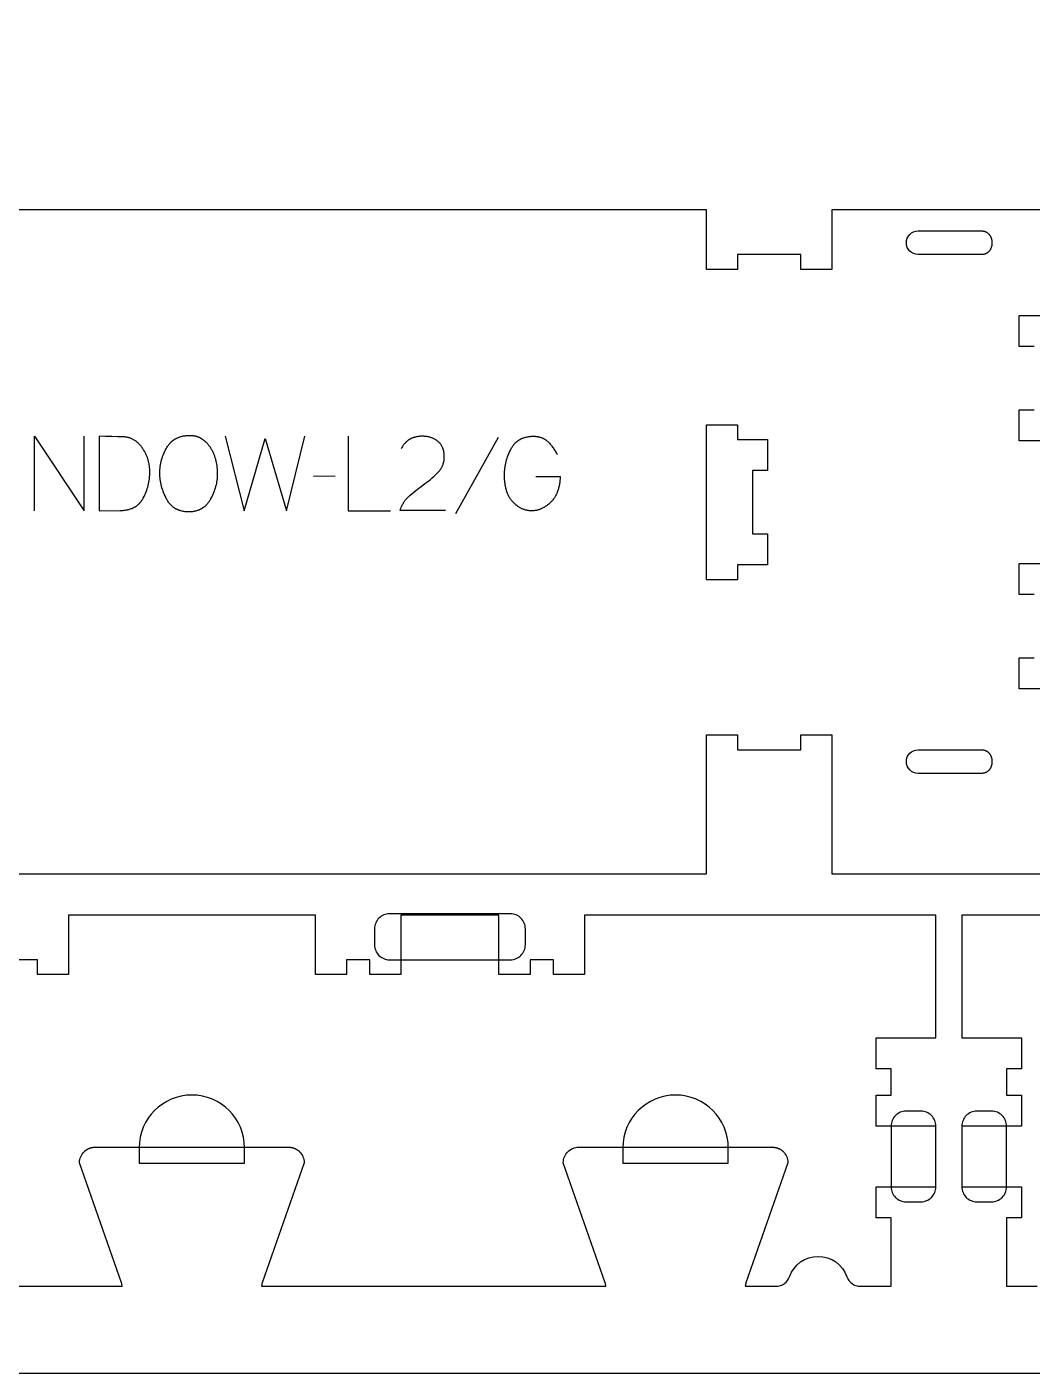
# Model space of a CAD drawing. Extents: x 0 to 4485, y 0 to 8771.
# Drawn here: x 1214 to 1619, y 3763 to 4305 of the extents above; entities that cross this region are included whole.
import ezdxf

# ---------------------------------------------------------------- set-up
doc = ezdxf.new("R2010")
doc.units = 0
for name, color, linetype in [('0_SHEET_SPRUCEPLY_2440X122', 1, 'CONTINUOUS'), ('1_ANYTOOL_1MMDEEP_LABELS_S', 2, 'CONTINUOUS'), ('3_ANYTOOL_CUTTHROUGH_INSID', 4, 'CONTINUOUS'), ('4_ANYTOOL_CUTTHROUGH_OUTSI', 5, 'CONTINUOUS'), ('5_ANYTOOL_HALF_MILL_9MM_IN', 3, 'CONTINUOUS')]:
    doc.layers.add(name, color=color, linetype=linetype)

msp = doc.modelspace()

# ---------------------------------------------------------------- linework, layer by layer
at = {"layer": '0_SHEET_SPRUCEPLY_2440X122'}
msp.add_lwpolyline([(371.7, 4982.59), (371.7, 3762.59), (2811.7, 3762.59), (2811.7, 4982.59)], close=True, dxfattribs=at)
at = {"layer": '1_ANYTOOL_1MMDEEP_LABELS_S', "color": 2}
for points in [[(1216.95, 4109.99), (1216.95, 4139.99), (1237.01, 4109.99), (1237.01, 4139.99)], [(1293.84, 4139.99), (1301.55, 4109.99), (1309.99, 4139.09), (1318.48, 4109.99), (1325.98, 4139.99)], [(1343.34, 4139.99), (1343.34, 4109.99), (1360.44, 4109.99)], [(1382.59, 4110.03), (1364.29, 4110.07), (1364.44, 4110.53), (1364.52, 4110.75), (1364.6, 4110.98), (1364.69, 4111.2), (1364.78, 4111.41), (1364.87, 4111.63), (1364.97, 4111.84), (1365.07, 4112.05), (1365.17, 4112.26), (1365.28, 4112.46), (1365.39, 4112.67), (1365.5, 4112.87), (1365.62, 4113.06), (1365.74, 4113.26), (1365.86, 4113.45), (1365.99, 4113.64), (1366.12, 4113.83), (1366.26, 4114.02), (1366.4, 4114.2), (1366.54, 4114.38), (1366.69, 4114.56), (1366.84, 4114.74), (1366.99, 4114.91), (1367.15, 4115.09), (1367.31, 4115.26), (1367.47, 4115.42), (1367.64, 4115.59), (1367.81, 4115.75), (1367.98, 4115.91), (1368.34, 4116.22), (1369.82, 4117.44), (1371.31, 4118.63), (1372.82, 4119.79), (1374.34, 4120.92), (1375.1, 4121.48), (1375.83, 4122.05), (1376.54, 4122.62), (1377.23, 4123.21), (1377.9, 4123.8), (1378.54, 4124.4), (1379.17, 4125.01), (1379.77, 4125.63), (1379.91, 4125.79), (1380.05, 4125.95), (1380.19, 4126.11), (1380.32, 4126.27), (1380.44, 4126.44), (1380.57, 4126.6), (1380.68, 4126.77), (1380.8, 4126.95), (1380.91, 4127.12), (1381.01, 4127.3), (1381.11, 4127.48), (1381.2, 4127.66), (1381.29, 4127.84), (1381.38, 4128.03), (1381.46, 4128.22), (1381.53, 4128.41), (1381.6, 4128.6), (1381.67, 4128.79), (1381.73, 4128.99), (1381.79, 4129.19), (1381.84, 4129.39), (1381.89, 4129.6), (1381.94, 4129.8), (1381.98, 4130.01), (1382.01, 4130.22), (1382.04, 4130.43), (1382.07, 4130.65), (1382.09, 4130.87), (1382.1, 4131.09), (1382.11, 4131.31), (1382.12, 4131.53), (1382.12, 4131.76), (1382.12, 4132.01), (1382.11, 4132.26), (1382.1, 4132.5), (1382.08, 4132.74), (1382.06, 4132.97), (1382.03, 4133.2), (1382, 4133.43), (1381.96, 4133.65), (1381.92, 4133.87), (1381.88, 4134.09), (1381.82, 4134.3), (1381.77, 4134.51), (1381.71, 4134.71), (1381.64, 4134.91), (1381.57, 4135.11), (1381.49, 4135.31), (1381.41, 4135.5), (1381.32, 4135.68), (1381.23, 4135.86), (1381.14, 4136.04), (1381.03, 4136.22), (1380.93, 4136.39), (1380.82, 4136.55), (1380.7, 4136.72), (1380.58, 4136.88), (1380.45, 4137.03), (1380.32, 4137.18), (1380.19, 4137.33), (1380.05, 4137.48), (1379.9, 4137.62), (1379.75, 4137.75), (1379.59, 4137.89), (1379.43, 4138.02), (1379.27, 4138.14), (1379.11, 4138.26), (1378.94, 4138.38), (1378.77, 4138.49), (1378.6, 4138.6), (1378.42, 4138.71), (1378.25, 4138.81), (1378.07, 4138.9), (1377.88, 4139), (1377.7, 4139.08), (1377.51, 4139.17), (1377.32, 4139.25), (1377.13, 4139.32), (1376.93, 4139.39), (1376.73, 4139.46), (1376.53, 4139.53), (1376.33, 4139.59), (1376.12, 4139.64), (1375.91, 4139.69), (1375.7, 4139.74), (1375.49, 4139.78), (1375.27, 4139.82), (1375.05, 4139.86), (1374.83, 4139.89), (1374.61, 4139.91), (1374.38, 4139.94), (1374.15, 4139.95), (1373.92, 4139.97), (1373.69, 4139.98), (1373.21, 4139.99), (1372.84, 4139.98), (1372.48, 4139.97), (1372.13, 4139.94), (1371.78, 4139.91), (1371.44, 4139.86), (1371.11, 4139.81), (1370.78, 4139.74), (1370.46, 4139.67), (1370.15, 4139.58), (1369.99, 4139.54), (1369.84, 4139.49), (1369.69, 4139.44), (1369.54, 4139.38), (1369.39, 4139.33), (1369.24, 4139.27), (1369.1, 4139.21), (1368.95, 4139.15), (1368.81, 4139.08), (1368.67, 4139.01), (1368.54, 4138.94), (1368.4, 4138.87), (1368.26, 4138.79), (1368.13, 4138.71), (1368, 4138.63), (1367.87, 4138.55), (1367.74, 4138.46), (1367.61, 4138.37), (1367.49, 4138.28), (1367.36, 4138.19), (1367.24, 4138.09), (1367.12, 4138), (1367, 4137.89), (1366.89, 4137.79), (1366.77, 4137.69), (1366.66, 4137.58), (1366.54, 4137.47), (1366.43, 4137.35), (1366.32, 4137.24), (1366.22, 4137.12), (1366.11, 4137), (1366.01, 4136.87), (1365.8, 4136.62), (1365.61, 4136.36), (1365.42, 4136.08), (1365.23, 4135.8), (1365.06, 4135.51), (1364.89, 4135.2), (1364.72, 4134.89)], [(1403.81, 4139.52), (1386.62, 4108.74)], [(1419.02, 4123.79), (1428.79, 4123.74), (1428.76, 4122.92), (1428.7, 4122.11), (1428.66, 4121.72), (1428.61, 4121.33), (1428.56, 4120.95), (1428.5, 4120.58), (1428.43, 4120.21), (1428.36, 4119.85), (1428.28, 4119.5), (1428.19, 4119.15), (1428.1, 4118.81), (1428, 4118.47), (1427.89, 4118.14), (1427.78, 4117.82), (1427.66, 4117.5), (1427.54, 4117.19), (1427.4, 4116.89), (1427.27, 4116.59), (1427.12, 4116.3), (1426.97, 4116.01), (1426.81, 4115.73), (1426.64, 4115.46), (1426.47, 4115.19), (1426.29, 4114.93), (1426.11, 4114.68), (1425.92, 4114.43), (1425.72, 4114.19), (1425.52, 4113.95), (1425.3, 4113.72), (1425.09, 4113.5), (1424.87, 4113.29), (1424.64, 4113.08), (1424.42, 4112.87), (1424.19, 4112.68), (1423.97, 4112.49), (1423.74, 4112.31), (1423.51, 4112.13), (1423.28, 4111.96), (1423.05, 4111.8), (1422.82, 4111.64), (1422.58, 4111.5), (1422.35, 4111.35), (1422.11, 4111.22), (1421.87, 4111.09), (1421.64, 4110.97), (1421.4, 4110.86), (1421.16, 4110.75), (1420.91, 4110.65), (1420.67, 4110.55), (1420.42, 4110.47), (1420.18, 4110.38), (1419.93, 4110.31), (1419.68, 4110.24), (1419.43, 4110.18), (1419.18, 4110.13), (1418.93, 4110.08), (1418.68, 4110.04), (1418.42, 4110.01), (1418.17, 4109.98), (1417.91, 4109.96), (1417.65, 4109.95), (1417.39, 4109.94), (1417.14, 4109.95), (1416.88, 4109.95), (1416.62, 4109.97), (1416.37, 4109.99), (1416.11, 4110.02), (1415.86, 4110.06), (1415.61, 4110.1), (1415.36, 4110.15), (1415.11, 4110.21), (1414.87, 4110.27), (1414.62, 4110.34), (1414.38, 4110.42), (1414.14, 4110.5), (1413.9, 4110.6), (1413.66, 4110.7), (1413.42, 4110.8), (1413.18, 4110.92), (1412.95, 4111.04), (1412.71, 4111.16), (1412.48, 4111.3), (1412.25, 4111.44), (1412.02, 4111.59), (1411.79, 4111.74), (1411.57, 4111.91), (1411.34, 4112.08), (1411.12, 4112.25), (1410.9, 4112.44), (1410.68, 4112.63), (1410.46, 4112.82), (1410.24, 4113.03), (1410.02, 4113.24), (1409.81, 4113.46), (1409.6, 4113.69), (1409.39, 4113.92), (1409.2, 4114.16), (1409.01, 4114.41), (1408.82, 4114.67), (1408.64, 4114.93), (1408.47, 4115.2), (1408.31, 4115.48), (1408.15, 4115.77), (1408, 4116.06), (1407.86, 4116.37), (1407.72, 4116.68), (1407.59, 4116.99), (1407.46, 4117.32), (1407.35, 4117.65), (1407.24, 4117.99), (1407.13, 4118.34), (1407.04, 4118.69), (1406.95, 4119.06), (1406.86, 4119.43), (1406.79, 4119.81), (1406.71, 4120.19), (1406.65, 4120.59), (1406.59, 4120.99), (1406.54, 4121.4), (1406.5, 4121.81), (1406.43, 4122.67), (1406.39, 4123.56), (1406.38, 4124.47), (1406.39, 4125.15), (1406.42, 4125.83), (1406.47, 4126.5), (1406.55, 4127.17), (1406.64, 4127.84), (1406.76, 4128.5), (1406.89, 4129.16), (1407.05, 4129.81), (1407.23, 4130.47), (1407.43, 4131.12), (1407.65, 4131.76), (1407.89, 4132.41), (1408.15, 4133.05), (1408.43, 4133.69), (1408.73, 4134.32), (1409.06, 4134.95), (1409.23, 4135.26), (1409.41, 4135.56), (1409.59, 4135.85), (1409.79, 4136.13), (1409.99, 4136.4), (1410.09, 4136.53), (1410.19, 4136.66), (1410.3, 4136.79), (1410.41, 4136.91), (1410.52, 4137.04), (1410.63, 4137.16), (1410.74, 4137.27), (1410.86, 4137.39), (1410.97, 4137.5), (1411.09, 4137.61), (1411.21, 4137.71), (1411.33, 4137.82), (1411.46, 4137.92), (1411.58, 4138.02), (1411.71, 4138.12), (1411.84, 4138.21), (1411.97, 4138.3), (1412.1, 4138.39), (1412.24, 4138.48), (1412.37, 4138.57), (1412.51, 4138.65), (1412.65, 4138.73), (1412.8, 4138.81), (1412.94, 4138.88), (1413.08, 4138.95), (1413.23, 4139.02), (1413.38, 4139.09), (1413.53, 4139.16), (1413.68, 4139.22), (1413.84, 4139.28), (1413.99, 4139.34), (1414.15, 4139.39), (1414.47, 4139.5), (1414.8, 4139.59), (1415.14, 4139.67), (1415.48, 4139.75), (1415.83, 4139.81), (1416.19, 4139.86), (1416.55, 4139.91), (1416.92, 4139.94), (1417.3, 4139.97), (1417.69, 4139.98), (1418.08, 4139.99), (1418.3, 4139.99), (1418.52, 4139.98), (1418.74, 4139.97), (1418.96, 4139.95), (1419.17, 4139.93), (1419.38, 4139.91), (1419.59, 4139.88), (1419.8, 4139.85), (1420, 4139.81), (1420.2, 4139.77), (1420.4, 4139.72), (1420.59, 4139.67), (1420.78, 4139.61), (1420.97, 4139.55), (1421.16, 4139.49), (1421.34, 4139.42), (1421.52, 4139.35), (1421.7, 4139.27), (1421.88, 4139.19), (1422.05, 4139.1), (1422.22, 4139.01), (1422.39, 4138.91), (1422.56, 4138.81), (1422.72, 4138.71), (1422.88, 4138.6), (1423.04, 4138.49), (1423.19, 4138.37), (1423.35, 4138.25), (1423.5, 4138.12), (1423.64, 4137.99), (1423.79, 4137.86), (1423.93, 4137.72), (1424.21, 4137.43), (1424.48, 4137.14), (1424.74, 4136.84), (1425, 4136.54), (1425.25, 4136.24), (1425.5, 4135.93), (1425.74, 4135.61), (1425.97, 4135.29), (1426.2, 4134.97), (1426.42, 4134.64), (1426.63, 4134.31), (1426.83, 4133.97), (1427.03, 4133.63), (1427.23, 4133.28), (1427.41, 4132.93), (1427.59, 4132.57)], [(1338.19, 4123.87), (1329.41, 4123.79)]]:
    msp.add_lwpolyline(points, dxfattribs=at)
for points in [[(1243.05, 4139.99), (1243.05, 4109.99), (1251.58, 4110.07), (1251.99, 4110.08), (1252.39, 4110.1), (1252.79, 4110.13), (1253.18, 4110.17), (1253.56, 4110.22), (1253.93, 4110.28), (1254.29, 4110.34), (1254.65, 4110.42), (1255, 4110.5), (1255.34, 4110.6), (1255.67, 4110.7), (1256, 4110.82), (1256.31, 4110.94), (1256.47, 4111.01), (1256.62, 4111.08), (1256.77, 4111.15), (1256.92, 4111.22), (1257.07, 4111.29), (1257.22, 4111.37), (1257.36, 4111.45), (1257.5, 4111.53), (1257.64, 4111.62), (1257.78, 4111.7), (1257.91, 4111.79), (1258.05, 4111.88), (1258.18, 4111.98), (1258.31, 4112.07), (1258.44, 4112.17), (1258.56, 4112.27), (1258.69, 4112.37), (1258.81, 4112.48), (1258.93, 4112.59), (1259.05, 4112.7), (1259.16, 4112.81), (1259.28, 4112.93), (1259.39, 4113.04), (1259.5, 4113.16), (1259.61, 4113.29), (1259.72, 4113.41), (1259.82, 4113.54), (1259.92, 4113.67), (1260.02, 4113.8), (1260.12, 4113.93), (1260.22, 4114.07), (1260.31, 4114.21), (1260.49, 4114.49), (1260.67, 4114.78), (1260.84, 4115.09), (1261.15, 4115.71), (1261.45, 4116.33), (1261.73, 4116.96), (1261.98, 4117.6), (1262.22, 4118.24), (1262.43, 4118.89), (1262.62, 4119.54), (1262.8, 4120.2), (1262.95, 4120.86), (1263.08, 4121.53), (1263.2, 4122.21), (1263.29, 4122.89), (1263.36, 4123.58), (1263.41, 4124.27), (1263.44, 4124.97), (1263.45, 4125.67), (1263.44, 4126.27), (1263.41, 4126.86), (1263.36, 4127.45), (1263.3, 4128.03), (1263.21, 4128.6), (1263.16, 4128.88), (1263.1, 4129.16), (1263.04, 4129.45), (1262.98, 4129.73), (1262.91, 4130), (1262.83, 4130.28), (1262.75, 4130.56), (1262.66, 4130.83), (1262.58, 4131.1), (1262.48, 4131.37), (1262.38, 4131.64), (1262.28, 4131.91), (1262.17, 4132.17), (1262.05, 4132.44), (1261.81, 4132.96), (1261.55, 4133.48), (1261.27, 4134), (1260.97, 4134.5), (1260.77, 4134.81), (1260.57, 4135.1), (1260.37, 4135.39), (1260.17, 4135.67), (1259.96, 4135.94), (1259.75, 4136.2), (1259.53, 4136.45), (1259.31, 4136.69), (1259.09, 4136.92), (1258.87, 4137.15), (1258.64, 4137.36), (1258.41, 4137.56), (1258.17, 4137.76), (1257.93, 4137.95), (1257.69, 4138.12), (1257.45, 4138.29), (1257.2, 4138.45), (1256.95, 4138.6), (1256.69, 4138.74), (1256.43, 4138.87), (1256.17, 4138.99), (1255.9, 4139.1), (1255.63, 4139.2), (1255.36, 4139.3), (1255.08, 4139.38), (1254.81, 4139.45), (1254.52, 4139.52), (1254.24, 4139.58), (1253.95, 4139.62), (1253.65, 4139.66), (1253.36, 4139.69), (1253.06, 4139.71), (1250.63, 4139.81), (1248.15, 4139.9), (1245.62, 4139.95)], [(1279.52, 4140.33), (1279.89, 4140.32), (1280.26, 4140.31), (1280.62, 4140.28), (1280.97, 4140.24), (1281.14, 4140.21), (1281.31, 4140.19), (1281.48, 4140.16), (1281.65, 4140.12), (1281.81, 4140.09), (1281.98, 4140.05), (1282.14, 4140.01), (1282.3, 4139.96), (1282.46, 4139.91), (1282.61, 4139.86), (1282.77, 4139.81), (1282.92, 4139.75), (1283.07, 4139.69), (1283.22, 4139.63), (1283.37, 4139.57), (1283.52, 4139.5), (1283.66, 4139.43), (1283.8, 4139.35), (1283.94, 4139.28), (1284.08, 4139.2), (1284.22, 4139.12), (1284.36, 4139.03), (1284.49, 4138.94), (1284.62, 4138.85), (1284.88, 4138.66), (1285.14, 4138.47), (1285.38, 4138.27), (1285.63, 4138.06), (1285.86, 4137.85), (1286.09, 4137.63), (1286.32, 4137.41), (1286.54, 4137.18), (1286.75, 4136.94), (1286.95, 4136.69), (1287.16, 4136.44), (1287.35, 4136.19), (1287.54, 4135.93), (1287.72, 4135.66), (1287.9, 4135.38), (1288.07, 4135.1), (1288.24, 4134.82), (1288.4, 4134.53), (1288.55, 4134.23), (1288.7, 4133.94), (1288.85, 4133.64), (1288.98, 4133.33), (1289.11, 4133.02), (1289.24, 4132.71), (1289.36, 4132.4), (1289.48, 4132.08), (1289.58, 4131.76), (1289.69, 4131.43), (1289.79, 4131.1), (1289.88, 4130.77), (1289.96, 4130.43), (1290.04, 4130.09), (1290.19, 4129.41), (1290.32, 4128.73), (1290.42, 4128.06), (1290.51, 4127.4), (1290.58, 4126.74), (1290.63, 4126.09), (1290.66, 4125.45), (1290.67, 4124.82), (1290.65, 4124.18), (1290.62, 4123.54), (1290.57, 4122.9), (1290.49, 4122.27), (1290.4, 4121.63), (1290.28, 4120.99), (1290.14, 4120.35), (1289.97, 4119.72), (1289.79, 4119.08), (1289.59, 4118.44), (1289.36, 4117.8), (1289.11, 4117.17), (1288.84, 4116.53), (1288.55, 4115.89), (1288.24, 4115.25), (1287.9, 4114.62), (1287.73, 4114.3), (1287.54, 4114), (1287.36, 4113.7), (1287.16, 4113.42), (1286.96, 4113.15), (1286.75, 4112.88), (1286.54, 4112.63), (1286.32, 4112.38), (1286.21, 4112.27), (1286.09, 4112.15), (1285.98, 4112.04), (1285.86, 4111.93), (1285.74, 4111.82), (1285.62, 4111.71), (1285.5, 4111.61), (1285.38, 4111.51), (1285.25, 4111.41), (1285.13, 4111.31), (1285, 4111.22), (1284.87, 4111.13), (1284.74, 4111.04), (1284.61, 4110.96), (1284.47, 4110.87), (1284.34, 4110.79), (1284.2, 4110.71), (1284.06, 4110.64), (1283.92, 4110.56), (1283.78, 4110.49), (1283.64, 4110.42), (1283.49, 4110.36), (1283.35, 4110.29), (1283.2, 4110.23), (1283.05, 4110.17), (1282.9, 4110.12), (1282.75, 4110.07), (1282.59, 4110.01), (1282.28, 4109.92), (1281.96, 4109.83), (1281.63, 4109.76), (1281.3, 4109.7), (1280.96, 4109.64), (1280.62, 4109.6), (1280.27, 4109.56), (1279.91, 4109.54), (1279.55, 4109.52), (1279.18, 4109.52), (1278.8, 4109.52), (1278.42, 4109.54), (1278.05, 4109.56), (1277.69, 4109.6), (1277.33, 4109.64), (1276.99, 4109.7), (1276.64, 4109.76), (1276.31, 4109.84), (1275.98, 4109.93), (1275.66, 4110.02), (1275.5, 4110.07), (1275.34, 4110.13), (1275.18, 4110.19), (1275.03, 4110.25), (1274.88, 4110.31), (1274.73, 4110.37), (1274.58, 4110.44), (1274.43, 4110.51), (1274.29, 4110.58), (1274.14, 4110.66), (1274, 4110.73), (1273.86, 4110.81), (1273.72, 4110.89), (1273.58, 4110.98), (1273.45, 4111.07), (1273.32, 4111.16), (1273.18, 4111.25), (1273.05, 4111.34), (1272.92, 4111.44), (1272.8, 4111.54), (1272.67, 4111.64), (1272.55, 4111.75), (1272.43, 4111.86), (1272.3, 4111.97), (1272.19, 4112.08), (1272.07, 4112.2), (1271.95, 4112.31), (1271.84, 4112.43), (1271.73, 4112.56), (1271.62, 4112.68), (1271.4, 4112.94), (1271.19, 4113.21), (1270.99, 4113.49), (1270.79, 4113.78), (1270.6, 4114.07), (1270.42, 4114.38), (1270.24, 4114.7), (1269.91, 4115.35), (1269.6, 4116), (1269.3, 4116.65), (1269.03, 4117.3), (1268.79, 4117.95), (1268.56, 4118.6), (1268.35, 4119.25), (1268.17, 4119.9), (1268.01, 4120.55), (1267.87, 4121.2), (1267.75, 4121.85), (1267.65, 4122.5), (1267.58, 4123.16), (1267.52, 4123.81), (1267.49, 4124.46), (1267.48, 4125.12), (1267.49, 4125.81), (1267.53, 4126.5), (1267.58, 4127.18), (1267.66, 4127.86), (1267.76, 4128.53), (1267.89, 4129.19), (1268.03, 4129.85), (1268.2, 4130.5), (1268.4, 4131.15), (1268.61, 4131.79), (1268.85, 4132.42), (1269.11, 4133.05), (1269.39, 4133.67), (1269.69, 4134.29), (1270.02, 4134.9), (1270.37, 4135.51), (1270.56, 4135.81), (1270.75, 4136.09), (1270.94, 4136.37), (1271.15, 4136.64), (1271.36, 4136.9), (1271.58, 4137.15), (1271.8, 4137.39), (1272.03, 4137.62), (1272.15, 4137.73), (1272.27, 4137.84), (1272.39, 4137.95), (1272.51, 4138.05), (1272.63, 4138.15), (1272.76, 4138.25), (1272.89, 4138.35), (1273.02, 4138.45), (1273.15, 4138.54), (1273.28, 4138.63), (1273.41, 4138.72), (1273.55, 4138.8), (1273.69, 4138.89), (1273.82, 4138.97), (1273.96, 4139.05), (1274.11, 4139.13), (1274.25, 4139.2), (1274.4, 4139.27), (1274.69, 4139.41), (1274.99, 4139.53), (1275.3, 4139.65), (1275.62, 4139.76), (1275.94, 4139.86), (1276.27, 4139.95), (1276.6, 4140.03), (1276.95, 4140.1), (1277.29, 4140.16), (1277.65, 4140.21), (1278.01, 4140.26), (1278.38, 4140.29), (1278.75, 4140.31), (1279.14, 4140.33)]]:
    msp.add_lwpolyline(points, close=True, dxfattribs=at)
at = {"layer": '3_ANYTOOL_CUTTHROUGH_INSID', "color": 4}
for points in [[(1573.04, 4222.68), (1598.78, 4222.68), (1598.88, 4222.67), (1598.97, 4222.67), (1599.07, 4222.66), (1599.17, 4222.65), (1599.27, 4222.64), (1599.36, 4222.63), (1599.46, 4222.61), (1599.55, 4222.59), (1599.65, 4222.57), (1599.75, 4222.54), (1599.85, 4222.51), (1599.95, 4222.48), (1600.05, 4222.44), (1600.14, 4222.41), (1600.24, 4222.36), (1600.33, 4222.32), (1600.42, 4222.27), (1600.52, 4222.22), (1600.61, 4222.17), (1600.7, 4222.11), (1600.79, 4222.06), (1600.88, 4221.99), (1600.97, 4221.93), (1601.05, 4221.87), (1601.14, 4221.8), (1601.22, 4221.72), (1601.3, 4221.65), (1601.38, 4221.57), (1601.46, 4221.49), (1601.54, 4221.41), (1601.61, 4221.33), (1601.68, 4221.24), (1601.75, 4221.15), (1601.82, 4221.06), (1601.89, 4220.97), (1601.95, 4220.87), (1602.01, 4220.78), (1602.07, 4220.68), (1602.13, 4220.58), (1602.18, 4220.48), (1602.23, 4220.38), (1602.28, 4220.28), (1602.33, 4220.18), (1602.37, 4220.07), (1602.42, 4219.97), (1602.46, 4219.86), (1602.49, 4219.75), (1602.53, 4219.64), (1602.56, 4219.54), (1602.59, 4219.43), (1602.62, 4219.32), (1602.65, 4219.21), (1602.67, 4219.11), (1602.69, 4219), (1602.71, 4218.89), (1602.73, 4218.78), (1602.74, 4218.67), (1602.75, 4218.56), (1602.76, 4218.46), (1602.77, 4218.35), (1602.78, 4218.25), (1602.78, 4218.14), (1602.79, 4218.03), (1602.79, 4217.93), (1602.79, 4217.82), (1602.78, 4217.71), (1602.78, 4217.61), (1602.77, 4217.5), (1602.76, 4217.39), (1602.75, 4217.29), (1602.74, 4217.18), (1602.73, 4217.07), (1602.71, 4216.96), (1602.69, 4216.85), (1602.67, 4216.75), (1602.65, 4216.64), (1602.62, 4216.53), (1602.59, 4216.42), (1602.56, 4216.31), (1602.53, 4216.21), (1602.49, 4216.1), (1602.46, 4215.99), (1602.42, 4215.89), (1602.37, 4215.78), (1602.33, 4215.68), (1602.28, 4215.57), (1602.23, 4215.47), (1602.18, 4215.37), (1602.13, 4215.27), (1602.07, 4215.17), (1602.01, 4215.07), (1601.95, 4214.98), (1601.89, 4214.88), (1601.82, 4214.79), (1601.75, 4214.7), (1601.68, 4214.61), (1601.61, 4214.53), (1601.54, 4214.44), (1601.46, 4214.36), (1601.38, 4214.28), (1601.3, 4214.2), (1601.22, 4214.13), (1601.14, 4214.06), (1601.05, 4213.99), (1600.97, 4213.92), (1600.88, 4213.86), (1600.79, 4213.8), (1600.7, 4213.74), (1600.61, 4213.68), (1600.52, 4213.63), (1600.42, 4213.58), (1600.33, 4213.53), (1600.24, 4213.49), (1600.14, 4213.45), (1600.05, 4213.41), (1599.95, 4213.37), (1599.85, 4213.34), (1599.75, 4213.31), (1599.65, 4213.28), (1599.55, 4213.26), (1599.46, 4213.24), (1599.36, 4213.22), (1599.27, 4213.21), (1599.17, 4213.2), (1599.07, 4213.19), (1598.97, 4213.18), (1598.88, 4213.18), (1598.78, 4213.18), (1573.04, 4213.18, -1)], [(1573.04, 4004.18, -1), (1573.04, 4013.68), (1598.78, 4013.68), (1598.88, 4013.67), (1598.97, 4013.67), (1599.07, 4013.66), (1599.17, 4013.65), (1599.27, 4013.64), (1599.36, 4013.63), (1599.46, 4013.61), (1599.55, 4013.59), (1599.65, 4013.57), (1599.75, 4013.54), (1599.85, 4013.51), (1599.95, 4013.48), (1600.05, 4013.44), (1600.14, 4013.41), (1600.24, 4013.36), (1600.33, 4013.32), (1600.42, 4013.27), (1600.52, 4013.22), (1600.61, 4013.17), (1600.7, 4013.11), (1600.79, 4013.06), (1600.88, 4012.99), (1600.97, 4012.93), (1601.05, 4012.87), (1601.14, 4012.8), (1601.22, 4012.72), (1601.3, 4012.65), (1601.38, 4012.57), (1601.46, 4012.49), (1601.54, 4012.41), (1601.61, 4012.33), (1601.68, 4012.24), (1601.75, 4012.15), (1601.82, 4012.06), (1601.89, 4011.97), (1601.95, 4011.87), (1602.01, 4011.78), (1602.07, 4011.68), (1602.13, 4011.58), (1602.18, 4011.48), (1602.23, 4011.38), (1602.28, 4011.28), (1602.33, 4011.18), (1602.37, 4011.07), (1602.42, 4010.97), (1602.46, 4010.86), (1602.49, 4010.75), (1602.53, 4010.64), (1602.56, 4010.54), (1602.59, 4010.43), (1602.62, 4010.32), (1602.65, 4010.21), (1602.67, 4010.11), (1602.69, 4010), (1602.71, 4009.89), (1602.73, 4009.78), (1602.74, 4009.67), (1602.75, 4009.56), (1602.76, 4009.46), (1602.77, 4009.35), (1602.78, 4009.25), (1602.78, 4009.14), (1602.79, 4009.03), (1602.79, 4008.93), (1602.79, 4008.82), (1602.78, 4008.71), (1602.78, 4008.61), (1602.77, 4008.5), (1602.76, 4008.39), (1602.75, 4008.29), (1602.74, 4008.18), (1602.73, 4008.07), (1602.71, 4007.96), (1602.69, 4007.85), (1602.67, 4007.75), (1602.65, 4007.64), (1602.62, 4007.53), (1602.59, 4007.42), (1602.56, 4007.31), (1602.53, 4007.21), (1602.49, 4007.1), (1602.46, 4006.99), (1602.42, 4006.89), (1602.37, 4006.78), (1602.33, 4006.68), (1602.28, 4006.57), (1602.23, 4006.47), (1602.18, 4006.37), (1602.13, 4006.27), (1602.07, 4006.17), (1602.01, 4006.07), (1601.95, 4005.98), (1601.89, 4005.88), (1601.82, 4005.79), (1601.75, 4005.7), (1601.68, 4005.61), (1601.61, 4005.53), (1601.54, 4005.44), (1601.46, 4005.36), (1601.38, 4005.28), (1601.3, 4005.2), (1601.22, 4005.13), (1601.14, 4005.06), (1601.05, 4004.99), (1600.97, 4004.92), (1600.88, 4004.86), (1600.79, 4004.8), (1600.7, 4004.74), (1600.61, 4004.68), (1600.52, 4004.63), (1600.42, 4004.58), (1600.33, 4004.53), (1600.24, 4004.49), (1600.14, 4004.45), (1600.05, 4004.41), (1599.95, 4004.37), (1599.85, 4004.34), (1599.75, 4004.31), (1599.65, 4004.28), (1599.55, 4004.26), (1599.46, 4004.24), (1599.36, 4004.22), (1599.27, 4004.21), (1599.17, 4004.2), (1599.07, 4004.19), (1598.97, 4004.18), (1598.88, 4004.18), (1598.78, 4004.18)]]:
    msp.add_lwpolyline(points, format="xyb", close=True, dxfattribs=at)
msp.add_lwpolyline([(1488.04, 4144.63), (1500.29, 4144.63), (1500.29, 4138.63), (1512.29, 4138.63), (1512.29, 4126.13), (1506.29, 4126.13), (1506.29, 4100.63), (1512.29, 4100.63), (1512.29, 4088.13), (1500.29, 4088.13), (1500.29, 4082.13), (1487.79, 4082.13), (1487.79, 4144.63)], close=True, dxfattribs=at)
at = {"layer": '4_ANYTOOL_CUTTHROUGH_OUTSI', "color": 5}
for points in [[(1637.79, 4231.18), (1538.29, 4231.18), (1538.29, 4207.43), (1538.29, 4207.18), (1525.79, 4207.18), (1525.79, 4213.18), (1500.29, 4213.18), (1500.29, 4207.18), (1487.79, 4207.18), (1487.79, 4207.43), (1487.79, 4207.43), (1487.79, 4231.18), (1075.79, 4231.18)], [(1619.79, 4176.18), (1613.79, 4176.18), (1613.79, 4188.68), (1637.79, 4188.68)], [(1637.79, 4138.18), (1613.79, 4138.18), (1613.79, 4150.68), (1619.79, 4150.68)], [(1619.79, 4076.18), (1613.79, 4076.18), (1613.79, 4088.68), (1637.79, 4088.68)], [(1637.79, 4038.18), (1613.79, 4038.18), (1613.79, 4050.68), (1619.79, 4050.68)], [(1188.29, 3963.68), (1487.79, 3963.68), (1487.79, 4019.68), (1500.29, 4019.68), (1500.29, 4019.43), (1500.29, 4013.68), (1525.79, 4013.68), (1525.79, 4019.43), (1525.79, 4019.68), (1538.29, 4019.68), (1538.29, 4019.43), (1538.29, 3963.68), (1637.79, 3963.68)], [(1732.16, 3947.1), (1590.66, 3947.1), (1590.66, 3897.6), (1614.66, 3897.6), (1614.66, 3885.1), (1608.66, 3885.1), (1608.66, 3874.6), (1614.66, 3874.6), (1614.66, 3874.35), (1614.66, 3862.35), (1614.66, 3862.1), (1590.66, 3862.1), (1590.66, 3837.6), (1614.66, 3837.6), (1614.66, 3837.35), (1614.66, 3825.35), (1614.66, 3825.1), (1608.66, 3825.1), (1608.66, 3797.6), (1621.06, 3797.6)]]:
    msp.add_lwpolyline(points, dxfattribs=at)
msp.add_lwpolyline([(1113.61, 3797.6), (1252.3, 3797.6, 0.061485), (1252.07, 3798.99), (1235.17, 3847.27), (1235.16, 3847.31), (1235.16, 3847.35), (1235.16, 3847.35, -0.198912), (1236.99, 3851.77), (1237.1, 3851.87), (1237.21, 3851.98), (1237.32, 3852.08), (1237.44, 3852.17), (1237.55, 3852.27), (1237.68, 3852.36), (1237.8, 3852.45), (1237.93, 3852.54), (1238.06, 3852.62), (1238.19, 3852.7), (1238.32, 3852.78), (1238.46, 3852.86), (1238.59, 3852.93), (1238.73, 3853), (1238.87, 3853.06), (1239.02, 3853.12), (1239.16, 3853.18), (1239.31, 3853.23), (1239.45, 3853.29), (1239.6, 3853.33), (1239.75, 3853.37), (1239.9, 3853.41), (1240.05, 3853.45), (1240.2, 3853.48), (1240.35, 3853.51), (1240.5, 3853.53), (1240.65, 3853.55), (1240.81, 3853.57), (1240.96, 3853.58), (1241.11, 3853.59), (1241.26, 3853.6), (1241.41, 3853.6), (1319.41, 3853.6), (1319.56, 3853.6), (1319.71, 3853.59), (1319.86, 3853.58), (1320.01, 3853.57), (1320.16, 3853.55), (1320.31, 3853.53), (1320.47, 3853.51), (1320.62, 3853.48), (1320.77, 3853.45), (1320.92, 3853.41), (1321.07, 3853.37), (1321.22, 3853.33), (1321.36, 3853.29), (1321.51, 3853.23), (1321.66, 3853.18), (1321.8, 3853.12), (1321.94, 3853.06), (1322.08, 3853), (1322.22, 3852.93), (1322.36, 3852.86), (1322.5, 3852.78), (1322.63, 3852.7), (1322.76, 3852.62), (1322.89, 3852.54), (1323.02, 3852.45), (1323.14, 3852.36), (1323.26, 3852.27), (1323.38, 3852.17), (1323.5, 3852.08), (1323.61, 3851.98), (1323.72, 3851.87), (1323.83, 3851.77, -0.198912), (1325.66, 3847.35), (1325.66, 3847.31), (1325.64, 3847.27), (1308.75, 3798.99), (1308.75, 3798.99, 0.061485), (1308.51, 3797.6), (1447.2, 3797.6, 0.061485), (1446.97, 3798.99), (1430.07, 3847.27), (1430.06, 3847.31), (1430.06, 3847.35), (1430.06, 3847.35, -0.414214), (1436.31, 3853.6), (1514.31, 3853.6), (1514.46, 3853.6), (1514.61, 3853.59), (1514.76, 3853.58), (1514.91, 3853.57), (1515.06, 3853.55), (1515.21, 3853.53), (1515.37, 3853.51), (1515.52, 3853.48), (1515.67, 3853.45), (1515.82, 3853.41), (1515.97, 3853.37), (1516.12, 3853.33), (1516.26, 3853.29), (1516.41, 3853.23), (1516.56, 3853.18), (1516.7, 3853.12), (1516.84, 3853.06), (1516.98, 3853), (1517.12, 3852.93), (1517.26, 3852.86), (1517.4, 3852.78), (1517.53, 3852.7), (1517.66, 3852.62), (1517.79, 3852.54), (1517.92, 3852.45), (1518.04, 3852.36), (1518.16, 3852.27), (1518.28, 3852.17), (1518.4, 3852.08), (1518.51, 3851.98), (1518.62, 3851.87), (1518.73, 3851.77, -0.198912), (1520.56, 3847.35), (1520.56, 3847.31), (1520.54, 3847.27), (1503.65, 3798.99), (1503.65, 3798.99, 0.061485), (1503.41, 3797.6), (1515.81, 3797.6, 0.317837), (1521.23, 3801.43, -0.707107), (1544.33, 3801.43, 0.317837), (1549.75, 3797.6), (1562.16, 3797.6), (1562.16, 3825.1), (1556.16, 3825.1), (1556.16, 3837.6), (1580.16, 3837.6), (1580.16, 3862.1), (1556.16, 3862.1), (1556.16, 3874.6), (1562.16, 3874.6), (1562.16, 3885.1), (1556.16, 3885.1), (1556.16, 3897.6), (1580.16, 3897.6), (1580.16, 3947.1), (1438.66, 3947.1), (1438.66, 3923.1), (1426.16, 3923.1), (1426.16, 3929.1), (1416.66, 3929.1), (1416.66, 3923.1), (1404.16, 3923.1), (1404.16, 3947.1), (1364.66, 3947.1), (1364.66, 3923.1), (1352.16, 3923.1), (1352.16, 3929.1), (1342.66, 3929.1), (1342.66, 3923.1), (1330.16, 3923.1), (1330.16, 3923.35), (1330.16, 3947.1), (1230.66, 3947.1), (1230.66, 3923.1), (1218.16, 3923.1), (1218.16, 3923.35), (1218.16, 3929.1), (1208.66, 3929.1)], format="xyb", dxfattribs=at)
at = {"layer": '5_ANYTOOL_HALF_MILL_9MM_IN'}
for points in [[(1360.03, 3947.6, 0.414214), (1354.03, 3941.6), (1354.03, 3935.1, 0.414214), (1360.03, 3929.1), (1408.78, 3929.1, 0.414214), (1414.78, 3935.1), (1414.78, 3941.6, 0.414214), (1408.78, 3947.6)], [(1301.66, 3853.35, 1), (1259.16, 3853.35), (1259.16, 3853.1), (1259.16, 3847.1), (1301.66, 3847.1), (1301.66, 3853.1), (1301.66, 3853.35)], [(1496.56, 3853.35, 1), (1454.06, 3853.35), (1454.06, 3853.1), (1454.06, 3847.1), (1496.56, 3847.1), (1496.56, 3853.1), (1496.56, 3853.35)], [(1568.16, 3868.1, 0.414214), (1562.16, 3862.1), (1562.16, 3837.6, 0.414214), (1568.16, 3831.6), (1574.16, 3831.6, 0.414214), (1580.16, 3837.6), (1580.16, 3862.1, 0.414214), (1574.16, 3868.1)], [(1596.66, 3868.1, 0.414214), (1590.66, 3862.1), (1590.66, 3837.6, 0.414214), (1596.66, 3831.6), (1602.66, 3831.6, 0.414214), (1608.66, 3837.6), (1608.66, 3862.1, 0.414214), (1602.66, 3868.1)]]:
    msp.add_lwpolyline(points, format="xyb", close=True, dxfattribs=at)

doc.saveas('drawing.dxf')
